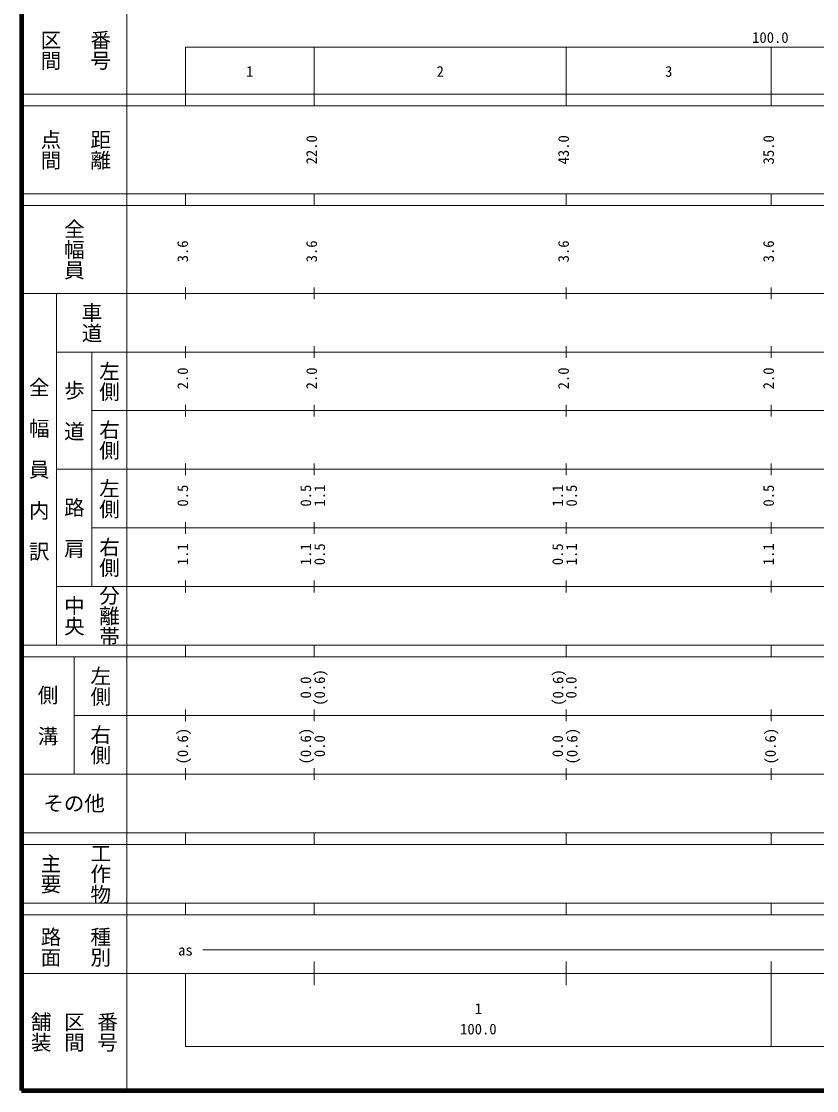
# Model space of a CAD drawing. Units: millimetres on the paper, enlarged 1000 times. Extents: x 40000 to 680000, y 20000 to 380000.
# Drawn here: x 40000 to 175740, y 20000 to 202409 of the extents above; entities that cross this region are included whole.
import ezdxf
from ezdxf.enums import TextEntityAlignment as Align

# ---------------------------------------------------------------- set-up
doc = ezdxf.new("R2010")
doc.units = ezdxf.units.MM
doc.header["$LTSCALE"] = 1000
doc.layers.add('M-TTL', color=2, linetype='Continuous', lineweight=140)
doc.layers.add('M-TTL-BAND', color=7, linetype='Continuous', lineweight=13)
doc.styles.add('@ＭＳ ゴシック', font='')
doc.styles.add('ＭＳ ゴシック', font='')
doc.styles.get('@ＭＳ ゴシック').set_extended_font_data('@MS Gothic')
doc.styles.get('ＭＳ ゴシック').set_extended_font_data('MS Gothic')

msp = doc.modelspace()

# ---------------------------------------------------------------- linework, layer by layer
at = {"layer": 'M-TTL'}
for p, q in [((40000, 380000), (40000, 20000)), ((40000, 20000), (680000, 20000))]:
    msp.add_line(p, q, dxfattribs=at)
at = {"layer": 'M-TTL-BAND'}
for p, q in [((58000, 370000), (58000, 20000)), ((68000, 198000), (579000, 198000)), ((68000, 198000), (68000, 188000)), ((90000, 188000), (90000, 198000)), ((133000, 188000), (133000, 198000)), ((168000, 188000), (168000, 198000)), ((40000, 190000), (579000, 190000)), ((40000, 188000), (579000, 188000)), ((40000, 173000), (579000, 173000)), ((68000, 171000), (68000, 173000)), ((90000, 171000), (90000, 173000)), ((133000, 171000), (133000, 173000)), ((168000, 171000), (168000, 173000)), ((40000, 171000), (579000, 171000)), ((68000, 155000), (68000, 157000)), ((90000, 155000), (90000, 157000)), ((133000, 155000), (133000, 157000)), ((168000, 155000), (168000, 157000)), ((40000, 156000), (579000, 156000)), ((46000, 96000), (46000, 156000)), ((46000, 146000), (579000, 146000)), ((52000, 146000), (52000, 106000)), ((68000, 145000), (68000, 147000)), ((90000, 145000), (90000, 147000)), ((133000, 145000), (133000, 147000)), ((168000, 145000), (168000, 147000)), ((68000, 135000), (68000, 137000)), ((90000, 135000), (90000, 137000)), ((133000, 135000), (133000, 137000)), ((168000, 135000), (168000, 137000)), ((52000, 136000), (579000, 136000)), ((46000, 126000), (579000, 126000)), ((68000, 125000), (68000, 127000)), ((90000, 125000), (90000, 127000)), ((133000, 125000), (133000, 127000)), ((168000, 125000), (168000, 127000)), ((68000, 115000), (68000, 117000)), ((90000, 115000), (90000, 117000)), ((133000, 115000), (133000, 117000)), ((168000, 115000), (168000, 117000)), ((52000, 116000), (579000, 116000)), ((46000, 106000), (579000, 106000)), ((68000, 105000), (68000, 107000)), ((90000, 105000), (90000, 107000)), ((133000, 105000), (133000, 107000)), ((168000, 105000), (168000, 107000)), ((40000, 96000), (579000, 96000)), ((68000, 94000), (68000, 96000)), ((90000, 94000), (90000, 96000)), ((133000, 94000), (133000, 96000)), ((168000, 94000), (168000, 96000)), ((40000, 94000), (579000, 94000)), ((49000, 94000), (49000, 74000)), ((49000, 84000), (579000, 84000)), ((68000, 83000), (68000, 85000)), ((90000, 83000), (90000, 85000)), ((133000, 83000), (133000, 85000)), ((168000, 83000), (168000, 85000)), ((68000, 73000), (68000, 75000)), ((90000, 73000), (90000, 75000)), ((133000, 73000), (133000, 75000)), ((168000, 73000), (168000, 75000)), ((40000, 74000), (579000, 74000)), ((40000, 64000), (579000, 64000)), ((68000, 62000), (68000, 64000)), ((90000, 62000), (90000, 64000)), ((133000, 62000), (133000, 64000)), ((168000, 62000), (168000, 64000)), ((40000, 62000), (579000, 62000)), ((40000, 52000), (579000, 52000)), ((68000, 50000), (68000, 52000)), ((90000, 50000), (90000, 52000)), ((133000, 50000), (133000, 52000)), ((168000, 50000), (168000, 52000)), ((40000, 50000), (579000, 50000)), ((71000, 44000), (194260, 44000)), ((90000, 38000), (90000, 42000)), ((133000, 38000), (133000, 42000)), ((168000, 27500), (168000, 42000)), ((40000, 40000), (579000, 40000)), ((68000, 40000), (68000, 27500)), ((68000, 27500), (579000, 27500))]:
    msp.add_line(p, q, dxfattribs=at)

# ---------------------------------------------------------------- texts
at = {"layer": 'M-TTL-BAND', "style": '@ＭＳ ゴシック'}
for s, p in [('番号', (53500, 197500)), ('区間', (45000, 197500)), ('点間', (45000, 180500)), ('距離', (53500, 180500)), ('全幅員', (49000, 163500)), ('車道', (52000, 151000)), ('左側', (55000, 141000)), ('全\u3000幅\u3000員\u3000内\u3000訳', (43000, 126000)), ('歩\u3000道', (49000, 136000)), ('右側', (55000, 131000)), ('左側', (55000, 121000)), ('路\u3000肩', (49000, 116000)), ('右側', (55000, 111000)), ('分離帯', (55000, 101000)), ('中央', (49000, 101000)), ('左側', (53500, 89000)), ('側\u3000溝', (44500, 84000)), ('右側', (53500, 79000)), ('主要', (45000, 57000)), ('工作物', (53500, 57000)), ('路面', (45000, 44500)), ('種別', (53500, 44500)), ('舗装', (43333, 30000)), ('区間', (49000, 30000)), ('番号', (54667, 30000))]:
    msp.add_text(s, height=2566, rotation=270, dxfattribs=at).set_placement(p, align=Align.MIDDLE_CENTER)
at = {"layer": 'M-TTL-BAND', "style": 'ＭＳ ゴシック'}
for s, p in [('100.0', (167844, 198195)), ('1', (79000, 192405)), ('2', (111500, 192405)), ('3', (150500, 192405)), ('as', (68000, 42500)), ('1', (118000, 32523)), ('100.0', (118000, 29033))]:
    msp.add_text(s, height=1833, dxfattribs=at).set_placement(p, align=Align.BOTTOM_CENTER)
for s, p in [('22.0', (91000, 180500)), ('43.0', (134000, 180500)), ('35.0', (169000, 180500)), ('3.6', (69000, 163174)), ('3.6', (91000, 163174)), ('3.6', (134000, 163174)), ('3.6', (169000, 163174)), ('2.0', (69000, 141500)), ('2.0', (91000, 141500)), ('2.0', (134000, 141500)), ('2.0', (169000, 141500)), ('0.5', (69000, 121500)), ('0.5', (90000, 121500)), ('1.1', (92370, 121500)), ('1.1', (133000, 121500)), ('0.5', (135370, 121500)), ('0.5', (169000, 121500)), ('1.1', (69000, 111500)), ('1.1', (90000, 111500)), ('0.5', (92370, 111500)), ('0.5', (133000, 111500)), ('1.1', (135370, 111500)), ('1.1', (169000, 111500)), ('(0.6)', (92370, 88764)), ('(0.6)', (133062, 88764)), ('0.0', (90000, 88764)), ('0.0', (135303, 88764)), ('(0.6)', (69000, 78764)), ('(0.6)', (90000, 78764)), ('0.0', (92370, 78764)), ('0.0', (133000, 78764)), ('(0.6)', (135467, 78764)), ('(0.6)', (169317, 78764))]:
    msp.add_text(s, height=1833, rotation=90, dxfattribs=at).set_placement(p, align=Align.BOTTOM_CENTER)
msp.add_text('その他', height=2566, dxfattribs=at).set_placement((49000, 69000), align=Align.MIDDLE_CENTER)

doc.saveas('drawing.dxf')
